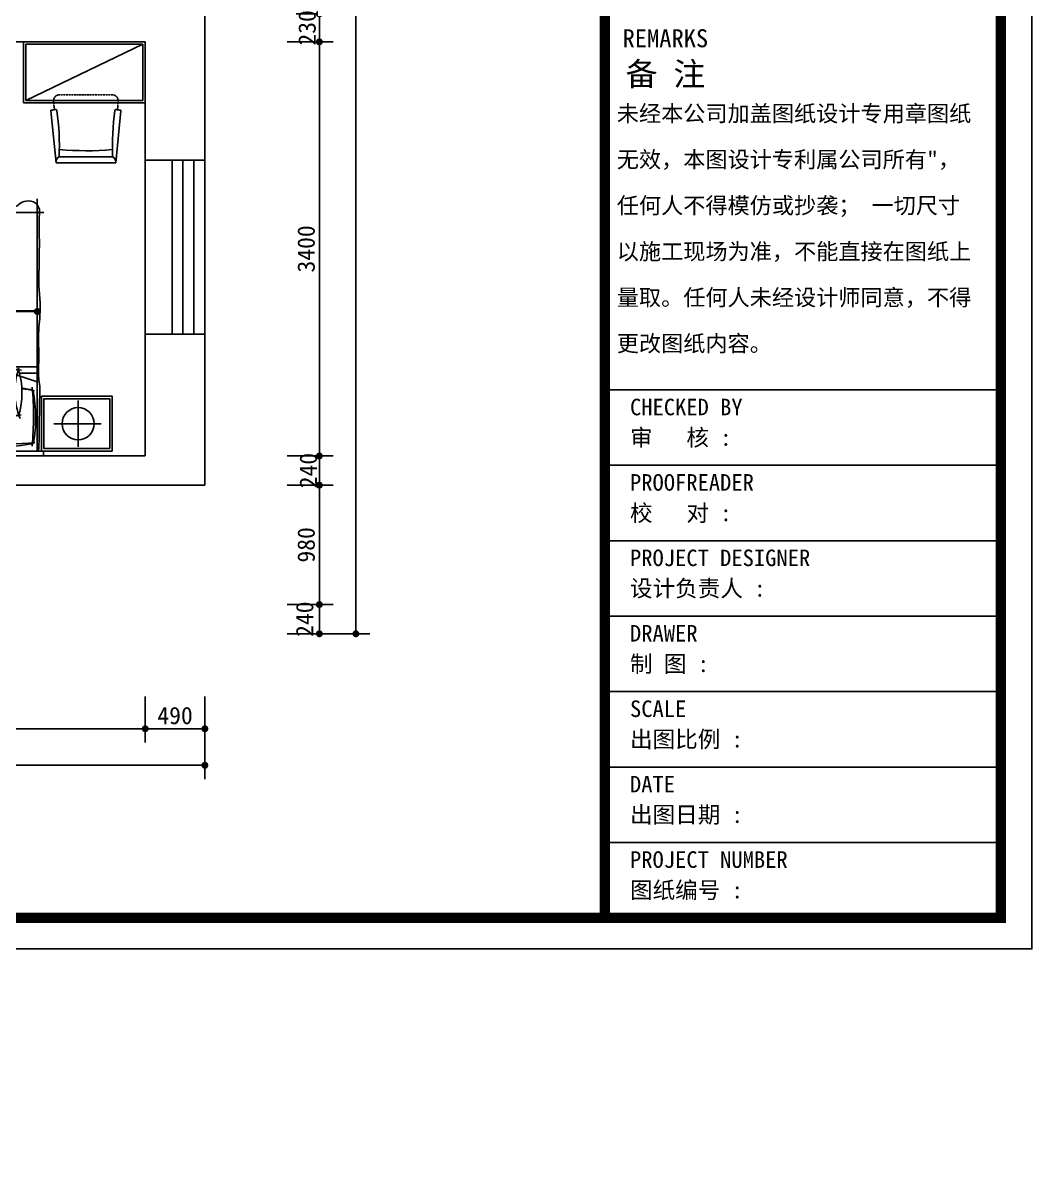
# Model space of a CAD drawing. Header units: millimetres. Extents: x -608935 to 90319, y -1318739 to -774154.
# Drawn here: x -102310 to -94026, y -819192 to -809686 of the extents above; entities that cross this region are included whole.
import ezdxf

# ---------------------------------------------------------------- set-up
doc = ezdxf.new("R2010")
doc.units = ezdxf.units.MM
doc.header["$PDMODE"] = 3
doc.linetypes.add('HIDDEN', pattern=[9.525, 6.35, -3.175])
for name, color, linetype in [('250', 250, 'Continuous'), ('IFF_FURN', 30, 'Continuous'), ('layer 1', 7, 'Continuous'), ('墙体', 7, 'Continuous'), ('家具1', 2, 'Continuous'), ('家具2', 8, 'Continuous')]:
    doc.layers.add(name, color=color, linetype=linetype)
doc.styles.add('DIM', font='simplex.shx', dxfattribs={"width": 0.8, "bigfont": 'hztxt.shx'})
doc.styles.get("Standard").update_dxf_attribs({"font": 'simhei.ttf'})
doc.styles.add('STYLE1', font='')
doc.styles.add('红三维-宋体', font='')
doc.styles.add('红三维-黑体', font='simhei.ttf')
doc.styles.get('STYLE1').set_extended_font_data('SimSun')
doc.styles.get('红三维-宋体').set_extended_font_data('SimSun')
doc.dimstyles.new('1-50', dxfattribs={"dimscale": 50, "dimtxt": 4, "dimasz": 1, "dimexe": 1, "dimexo": 0.1, "dimgap": 0.5, "dimtad": 1, "dimdec": 0, "dimdsep": 46, "dimtxsty": 'DIM', "dimblk": 'ARCHTICK', "dimcen": 4, "dimdle": 1, "dimclrd": 3, "dimclre": 3, "dimclrt": 1, "dimadec": 0, "dimazin": 0, "dimtfac": 1, "dimtdec": 0, "dimtmove": 2, "dimatfit": 3, "dimldrblk": 'DOT', "dimfxl": 15, "dimfxlon": 1, "dimarcsym": 0})
doc.dimstyles.new('1-55', dxfattribs={"dimscale": 57, "dimtxt": 2.5, "dimasz": 1, "dimexe": 2, "dimexo": 0.625, "dimtad": 1, "dimdec": 0, "dimrnd": 5, "dimtxsty": 'Standard', "dimblk": 'DOT', "dimcen": 2.5, "dimclrd": 1, "dimclre": 1, "dimclrt": 2, "dimadec": 0, "dimazin": 0, "dimtfac": 1, "dimtdec": 0, "dimtmove": 2, "dimatfit": 3, "dimldrblk": 'DOT', "dimfxl": 1, "dimarcsym": 0})

# ---------------------------------------------------------------- blocks, each defined once
blk = doc.blocks.new('_Dot')
at = {"color": 0, "linetype": 'ByBlock', "lineweight": -2}
blk.add_line((-0.5, 0), (-1, 0), dxfattribs=at)
at = {"color": 0, "linetype": 'ByBlock', "const_width": 0.5}
blk.add_lwpolyline([(-0.25, 0, 1), (0.25, 0, 1)], format="xyb", close=True, dxfattribs=at)
blk = doc.blocks.new('*D370')
at = {"layer": '250', "color": 1, "lineweight": -2}
for p, q in [((-100141.9, -814460), (-99763.5, -814460)), ((-99877.5, -814643), (-99877.5, -814517)), ((-100141.9, -814700), (-99763.5, -814700))]:
    blk.add_line(p, q, dxfattribs=at)
at = {"layer": 'Defpoints', "color": 0}
for p in [(-100177.5, -814460), (-99877.5, -814460), (-100177.5, -814700)]:
    blk.add_point(p, dxfattribs=at)
at = {"layer": '250', "color": 1, "lineweight": -2, "xscale": 57, "yscale": 57, "zscale": 57}
for p, rotation in [((-99877.5, -814460), 90), ((-99877.5, -814700), 270)]:
    blk.add_blockref('_Dot', p, dxfattribs=dict(at, rotation=rotation))
at = {"layer": '250', "color": 2, "insert": (-99997.5, -814580), "char_height": 142.5, "attachment_point": 5, "rotation": 90}
blk.add_mtext('240', dxfattribs=at)
blk = doc.blocks.new('*D371')
at = {"layer": '250', "color": 1, "lineweight": -2}
for p, q in [((-100141.9, -813480), (-99763.5, -813480)), ((-99877.5, -814403), (-99877.5, -813537)), ((-100141.9, -814460), (-99763.5, -814460))]:
    blk.add_line(p, q, dxfattribs=at)
at = {"layer": 'Defpoints', "color": 0}
for p in [(-100177.5, -813480), (-99877.5, -813480), (-100177.5, -814460)]:
    blk.add_point(p, dxfattribs=at)
at = {"layer": '250', "color": 1, "lineweight": -2, "xscale": 57, "yscale": 57, "zscale": 57}
for p, rotation in [((-99877.5, -813480), 90), ((-99877.5, -814460), 270)]:
    blk.add_blockref('_Dot', p, dxfattribs=dict(at, rotation=rotation))
at = {"layer": '250', "color": 2, "insert": (-99985.2, -813970), "char_height": 142.5, "attachment_point": 5, "rotation": 90}
blk.add_mtext('980', dxfattribs=at)
blk = doc.blocks.new('*D372')
at = {"layer": '250', "color": 1, "lineweight": -2}
for p, q in [((-100141.9, -813240), (-99763.5, -813240)), ((-99877.5, -813423), (-99877.5, -813297)), ((-100141.9, -813480), (-99763.5, -813480))]:
    blk.add_line(p, q, dxfattribs=at)
at = {"layer": 'Defpoints', "color": 0}
for p in [(-100177.5, -813240), (-99877.5, -813240), (-100177.5, -813480)]:
    blk.add_point(p, dxfattribs=at)
at = {"layer": '250', "color": 1, "lineweight": -2, "xscale": 57, "yscale": 57, "zscale": 57}
for p, rotation in [((-99877.5, -813240), 90), ((-99877.5, -813480), 270)]:
    blk.add_blockref('_Dot', p, dxfattribs=dict(at, rotation=rotation))
at = {"layer": '250', "color": 2, "insert": (-99967.5, -813360), "char_height": 142.5, "attachment_point": 5, "rotation": 90}
blk.add_mtext('240', dxfattribs=at)
blk = doc.blocks.new('*D373')
at = {"layer": '250', "color": 1, "lineweight": -2}
for p, q in [((-100141.9, -809840), (-99763.5, -809840)), ((-99877.5, -813183), (-99877.5, -809897)), ((-100141.9, -813240), (-99763.5, -813240))]:
    blk.add_line(p, q, dxfattribs=at)
at = {"layer": 'Defpoints', "color": 0}
for p in [(-100177.5, -809840), (-99877.5, -809840), (-100177.5, -813240)]:
    blk.add_point(p, dxfattribs=at)
at = {"layer": '250', "color": 1, "lineweight": -2, "xscale": 57, "yscale": 57, "zscale": 57}
for p, rotation in [((-99877.5, -809840), 90), ((-99877.5, -813240), 270)]:
    blk.add_blockref('_Dot', p, dxfattribs=dict(at, rotation=rotation))
at = {"layer": '250', "color": 2, "insert": (-99985.2, -811540), "char_height": 142.5, "attachment_point": 5, "rotation": 90}
blk.add_mtext('3400', dxfattribs=at)
blk = doc.blocks.new('*D374')
at = {"layer": '250', "color": 1, "lineweight": -2}
for p, q in [((-100141.9, -809610), (-99763.5, -809610)), ((-99877.5, -809783), (-99877.5, -809667)), ((-100141.9, -809840), (-99763.5, -809840))]:
    blk.add_line(p, q, dxfattribs=at)
at = {"layer": 'Defpoints', "color": 0}
for p in [(-100177.5, -809610), (-99877.5, -809610), (-100177.5, -809840)]:
    blk.add_point(p, dxfattribs=at)
at = {"layer": '250', "color": 1, "lineweight": -2, "xscale": 57, "yscale": 57, "zscale": 57}
for p, rotation in [((-99877.5, -809610), 90), ((-99877.5, -809840), 270)]:
    blk.add_blockref('_Dot', p, dxfattribs=dict(at, rotation=rotation))
at = {"layer": '250', "color": 2, "insert": (-99977.5, -809725), "char_height": 142.5, "attachment_point": 5, "rotation": 90}
blk.add_mtext('230', dxfattribs=at)
blk = doc.blocks.new('*D378')
at = {"layer": '250', "color": 1, "lineweight": -2}
for p, q in [((-100106.3, -802650), (-99463.5, -802650)), ((-99577.5, -814643), (-99577.5, -802707)), ((-100106.3, -814700), (-99463.5, -814700))]:
    blk.add_line(p, q, dxfattribs=at)
at = {"layer": 'Defpoints', "color": 0}
for p in [(-100141.9, -802650), (-99577.5, -802650), (-100141.9, -814700)]:
    blk.add_point(p, dxfattribs=at)
at = {"layer": '250', "color": 1, "lineweight": -2, "xscale": 57, "yscale": 57, "zscale": 57}
for p, rotation in [((-99577.5, -802650), 90), ((-99577.5, -814700), 270)]:
    blk.add_blockref('_Dot', p, dxfattribs=dict(at, rotation=rotation))
at = {"layer": '250', "color": 2, "insert": (-99685.2, -808675), "char_height": 142.5, "attachment_point": 5, "rotation": 90}
blk.add_mtext('12050', dxfattribs=at)
blk = doc.blocks.new('*D386')
at = {"layer": '250', "color": 1, "lineweight": -2}
for p, q in [((-105147.5, -815215.6), (-105147.5, -815594)), ((-101307.5, -815215.6), (-101307.5, -815594)), ((-105090.5, -815480), (-101364.5, -815480))]:
    blk.add_line(p, q, dxfattribs=at)
at = {"layer": 'Defpoints', "color": 0}
for p in [(-105147.5, -815180), (-101307.5, -815180), (-101307.5, -815480)]:
    blk.add_point(p, dxfattribs=at)
at = {"layer": '250', "color": 1, "lineweight": -2, "xscale": 57, "yscale": 57, "zscale": 57, "rotation": 180}
blk.add_blockref('_Dot', (-105147.5, -815480), dxfattribs=at)
at = {"layer": '250', "color": 1, "lineweight": -2, "xscale": 57, "yscale": 57, "zscale": 57}
blk.add_blockref('_Dot', (-101307.5, -815480), dxfattribs=at)
at = {"layer": '250', "color": 2, "insert": (-103227.5, -815372.3), "char_height": 142.5, "attachment_point": 5}
blk.add_mtext('3840', dxfattribs=at)
blk = doc.blocks.new('*D387')
at = {"layer": '250', "color": 1, "lineweight": -2}
for p, q in [((-101307.5, -815215.6), (-101307.5, -815594)), ((-100817.5, -815215.6), (-100817.5, -815594)), ((-101250.5, -815480), (-100874.5, -815480))]:
    blk.add_line(p, q, dxfattribs=at)
at = {"layer": 'Defpoints', "color": 0}
for p in [(-101307.5, -815180), (-100817.5, -815180), (-100817.5, -815480)]:
    blk.add_point(p, dxfattribs=at)
at = {"layer": '250', "color": 1, "lineweight": -2, "xscale": 57, "yscale": 57, "zscale": 57, "rotation": 180}
blk.add_blockref('_Dot', (-101307.5, -815480), dxfattribs=at)
at = {"layer": '250', "color": 1, "lineweight": -2, "xscale": 57, "yscale": 57, "zscale": 57}
blk.add_blockref('_Dot', (-100817.5, -815480), dxfattribs=at)
at = {"layer": '250', "color": 2, "insert": (-101062.5, -815372.3), "char_height": 142.5, "attachment_point": 5}
blk.add_mtext('490', dxfattribs=at)
blk = doc.blocks.new('*D388')
at = {"layer": '250', "color": 1, "lineweight": -2}
for p, q in [((-113747.5, -815251.2), (-113747.5, -815894)), ((-100817.5, -815251.2), (-100817.5, -815894)), ((-100874.5, -815780), (-113690.5, -815780))]:
    blk.add_line(p, q, dxfattribs=at)
at = {"layer": 'Defpoints', "color": 0}
for p in [(-113747.5, -815215.6), (-100817.5, -815215.6), (-113747.5, -815780)]:
    blk.add_point(p, dxfattribs=at)
at = {"layer": '250', "color": 1, "lineweight": -2, "xscale": 57, "yscale": 57, "zscale": 57, "rotation": 180}
blk.add_blockref('_Dot', (-113747.5, -815780), dxfattribs=at)
at = {"layer": '250', "color": 1, "lineweight": -2, "xscale": 57, "yscale": 57, "zscale": 57}
blk.add_blockref('_Dot', (-100817.5, -815780), dxfattribs=at)
at = {"layer": '250', "color": 2, "insert": (-107282.5, -815672.3), "char_height": 142.5, "attachment_point": 5}
blk.add_mtext('12930', dxfattribs=at)
blk = doc.blocks.new('A$C54AD448D')
at = {"color": 1}
blk.add_line((-3304.5, 15583), (-3304.5, 239.7), dxfattribs=at)
blk.add_lwpolyline([(-239.7, 15583), (-22135.9, 15583), (-22135.9, 239.7), (-239.7, 239.7)], close=True)
at = {"layer": 'IFF_FURN', "color": 8}
for p, q in [((-3304.5, 4325.1), (-239.7, 4325.1)), ((-3304.5, 3741.5), (-239.7, 3741.5)), ((-3304.5, 3157.9), (-239.7, 3157.9)), ((-3304.5, 2574.2), (-239.7, 2574.2)), ((-3304.5, 1990.6), (-239.7, 1990.6)), ((-3304.5, 1407), (-239.7, 1407)), ((-3304.5, 823.4), (-239.7, 823.4)), ((-3359.1, 239.7), (-239.7, 239.7))]:
    blk.add_line(p, q, dxfattribs=at)
at = {"layer": 'IFF_FURN'}
blk.add_lwpolyline([(0, 15822.7), (-22375.6, 15822.7), (-22375.6, 0), (0, 0)], close=True, dxfattribs=at)
at = {"layer": 'IFF_FURN', "color": 8, "const_width": 79.9}
for points in [[(-22135.9, 15583), (-22135.9, 239.7), (-239.7, 239.7), (-239.7, 15583), (-22135.9, 15583)], [(-3304.5, 15583), (-3304.5, 239.7)]]:
    blk.add_lwpolyline(points, dxfattribs=at)
at = {"color": 8}
for s, height, style, p in [('REMARKS', 139.24, '红三维-宋体', (-3167.7, 6976.2)), ('备 注', 181.01, '红三维-黑体', (-3144, 6679.3)), ('未经本公司加盖图纸设计专用章图纸', 125.703, '红三维-宋体', (-3212.2, 6401)), ('无效，本图设计专利属公司所有"，', 125.703, '红三维-宋体', (-3212.2, 6045.1)), ('任何人不得模仿或抄袭； 一切尺寸', 125.703, '红三维-宋体', (-3212.2, 5689.2)), ('以施工现场为准，不能直接在图纸上', 125.703, '红三维-宋体', (-3212.2, 5333.3)), ('量取。任何人未经设计师同意，不得', 125.703, '红三维-宋体', (-3212.2, 4977.4)), ('更改图纸内容。', 125.7, '红三维-宋体', (-3212.2, 4621.4)), ('CHECKED BY', 128.13, '红三维-宋体', (-3110, 4128.5)), ('审   核 :', 128.13, '红三维-黑体', (-3110, 3892.5)), ('PROOFREADER', 128.128, '红三维-宋体', (-3110, 3544.9)), ('校   对 :', 128.13, '红三维-黑体', (-3110, 3308.9)), ('PROJECT DESIGNER', 128.128, '红三维-宋体', (-3110, 2961.3)), ('设计负责人 :', 128.13, '红三维-黑体', (-3110, 2725.3)), ('DRAWER', 128.13, '红三维-宋体', (-3110, 2377.7)), ('制 图 :', 128.13, '红三维-黑体', (-3110, 2141.7)), ('SCALE', 128.13, '红三维-宋体', (-3110, 1794)), ('出图比例 :', 128.13, '红三维-黑体', (-3110, 1558)), ('DATE', 128.13, '红三维-宋体', (-3110, 1210.4)), ('出图日期 :', 128.13, '红三维-黑体', (-3110, 974.4)), ('PROJECT NUMBER', 128.128, '红三维-宋体', (-3110, 626.8)), ('图纸编号 :', 128.13, '红三维-黑体', (-3110, 390.8))]:
    blk.add_text(s, height=height, dxfattribs=dict(at, style=style)).set_placement(p)
blk = doc.blocks.new('*D204')
at = {"layer": '250', "color": 1, "lineweight": -2}
for p, q in [((-92783.1, -811985.6), (-92783.1, -812144)), ((-92726.1, -812030), (-91040.1, -812030)), ((-90983.1, -811985.6), (-90983.1, -812144))]:
    blk.add_line(p, q, dxfattribs=at)
at = {"layer": 'Defpoints', "color": 0}
for p in [(-92783.1, -811950), (-90983.1, -811950), (-90983.1, -812030)]:
    blk.add_point(p, dxfattribs=at)
at = {"layer": '250', "color": 1, "lineweight": -2, "xscale": 57, "yscale": 57, "zscale": 57, "rotation": 180}
blk.add_blockref('_Dot', (-92783.1, -812030), dxfattribs=at)
at = {"layer": '250', "color": 1, "lineweight": -2, "xscale": 57, "yscale": 57, "zscale": 57}
blk.add_blockref('_Dot', (-90983.1, -812030), dxfattribs=at)
at = {"layer": '250', "color": 2, "insert": (-91883.1, -811922.3), "char_height": 142.5, "attachment_point": 5}
blk.add_mtext('1800', dxfattribs=at)
blk = doc.blocks.new('椅子01')
at = {"layer": '家具1'}
for p, q in [((-428.5, 288.3), (0, 245)), ((-428.5, 288.3), (0, 245)), ((-463.7, 261.3), (-437.1, 258.9)), ((-463.7, 261.3), (-437.1, 258.9)), ((-50, 219.3), (-50, -219.3)), ((-50, 219.3), (-50, -219.3)), ((0, 245), (0, -245)), ((0, 245), (0, -245)), ((-463.7, -261.3), (-437.1, -258.9)), ((-463.7, -261.3), (-437.1, -258.9)), ((-428.5, -288.3), (0, -245)), ((-428.5, -288.3), (0, -245))]:
    blk.add_line(p, q, dxfattribs=at)
for centre, radius, start, end in [((-429, 283.3), 5, 84.89783, 180.62515), ((-429, 283.3), 5, 84.89783, 180.62515), ((-429.8, 248.6), 10, 160.14719, 262.6043), ((-429.8, 248.6), 10, 160.14719, 262.6043), ((-522.9, 282.3), 89, 340.14719, 0.62515), ((-522.9, 282.3), 89, 340.14719, 0.62515), ((-134.8, 2309.8), 2092.2, 261.85714, 272.3222), ((-134.8, 2309.8), 2092.2, 261.85714, 272.3222), ((-2541, -3.8), 2441, 354.98854, 5.18882), ((-2541, -3.8), 2441, 354.98854, 5.18882), ((-8.1, 199.2), 46.5, 80.0218, 154.30302), ((-8.1, 199.2), 46.5, 80.0218, 154.30302), ((-429.8, -248.6), 10, 97.3957, 199.85281), ((-429.8, -248.6), 10, 97.3957, 199.85281), ((-522.9, -282.3), 89, 359.37485, 19.85281), ((-522.9, -282.3), 89, 359.37485, 19.85281), ((-429, -283.2), 5, 179.37485, 275.10217), ((-429, -283.2), 5, 179.37485, 275.10217), ((-134.8, -2309.8), 2092.2, 87.6778, 98.14286), ((-134.8, -2309.8), 2092.2, 87.6778, 98.14286), ((-8.1, -199.2), 46.5, 205.69698, 279.9782), ((-8.1, -199.2), 46.5, 205.69698, 279.9782)]:
    blk.add_arc(centre, radius, start, end, dxfattribs=at)
at = {"layer": '家具2', "linetype": 'HIDDEN', "ltscale": 0.1}
for p, q in [((-560, 215.2), (-560, -215.2)), ((-560, 215.2), (-560, -215.2)), ((-505.6, 265), (-463.7, 261.3)), ((-505.6, 265), (-463.7, 261.3)), ((-505.6, -265), (-463.7, -261.3)), ((-505.6, -265), (-463.7, -261.3))]:
    blk.add_line(p, q, dxfattribs=at)
for centre, start, end in [((-510, 215.2), 84.89783, 180), ((-510, 215.2), 84.89783, 180), ((-510, -215.2), 180, 275.10217), ((-510, -215.2), 180, 275.10217)]:
    blk.add_arc(centre, 50, start, end, dxfattribs=at)
blk = doc.blocks.new('_ArchTick')
at = {"color": 0, "linetype": 'ByBlock', "const_width": 0.15}
blk.add_lwpolyline([(-0.5, -0.5), (0.5, 0.5)], dxfattribs=at)
blk = doc.blocks.new('*D704')
at = {"layer": '250', "color": 3, "lineweight": -2}
for p, q in [((-79965, -774965), (-79625, -774965)), ((-79915, -775715), (-79915, -774915)), ((-79675, -775715), (-79675, -774915)), ((-112032.5, -810755), (-112032.5, -810350)), ((-109377.5, -810755), (-109377.5, -810350)), ((-112082.5, -810400), (-109327.5, -810400)), ((18420, -829605), (19220, -829605)), ((19170, -838840), (19170, -829555)), ((18420, -838790), (19220, -838790))]:
    blk.add_line(p, q, dxfattribs=at)
at = {"layer": 'Defpoints', "color": 0}
for p in [(-79675, -774965), (-79915, -783895), (-79675, -783895), (-109377.5, -810400), (-112032.5, -810760), (-109377.5, -810760), (17850, -829605), (19170, -829605), (17850, -838790)]:
    blk.add_point(p, dxfattribs=at)
at = {"layer": '250', "color": 3, "lineweight": -2, "xscale": 50, "yscale": 50, "zscale": 50}
for p, rotation in [((-79915, -774965), 180), ((-112032.5, -810400), 180), ((19170, -829605), 90), ((19170, -838790), 270)]:
    blk.add_blockref('_ArchTick', p, dxfattribs=dict(at, rotation=rotation))
for p in [(-79675, -774965), (-109377.5, -810400)]:
    blk.add_blockref('_ArchTick', p, dxfattribs=at)
at = {"layer": '250', "color": 1, "char_height": 200, "attachment_point": 5, "style": 'DIM'}
for s, insert in [('240', (-79795, -774777.5)), ('2655', (-110705, -810275))]:
    blk.add_mtext(s, dxfattribs=dict(at, insert=insert))
at = {"layer": '250', "color": 1, "insert": (19045, -834197.5), "char_height": 200, "attachment_point": 5, "rotation": 90, "style": 'DIM'}
blk.add_mtext('9185', dxfattribs=at)
blk = doc.blocks.new('RFDC5')
at = {"layer": '250', "color": 1}
for centre in [(-93117.9, -812951.1), (-90648.2, -812951.1)]:
    blk.add_circle(centre, 131.9, dxfattribs=at)
at = {"layer": '墙体', "color": 2}
for p, q in [((-92783.1, -813176.1), (-92783.1, -811105.9)), ((-90983.1, -813176.1), (-90983.1, -811105.9)), ((-90929.3, -811216.1), (-92829.8, -811216.1))]:
    blk.add_line(p, q, dxfattribs=at)
at = {"layer": '墙体', "color": 1}
for p, q in [((-90983.1, -812024.4), (-92783.1, -812024.4)), ((-90983.1, -812607.5), (-92780.3, -812024.4)), ((-91330.3, -812479.8), (-92783.1, -812117.1))]:
    blk.add_line(p, q, dxfattribs=at)
at = {"layer": '墙体', "color": 250}
for p, q in [((-92493.2, -812485.6), (-92783.1, -812485.6)), ((-92783.1, -812536.4), (-92636.3, -812536.4)), ((-91659.6, -812485.6), (-92106.5, -812485.6)), ((-91994.9, -812536.4), (-91771.3, -812536.4)), ((-90983.1, -812485.6), (-91272.9, -812485.6)), ((-91129.9, -812536.4), (-90983.1, -812536.4)), ((-93117.9, -812761.1), (-93117.9, -813141.1)), ((-93117.9, -813141.1), (-93117.9, -812761.1)), ((-90648.2, -812761.1), (-90648.2, -813141.1)), ((-90648.2, -813141.1), (-90648.2, -812761.1)), ((-92918.7, -812951.1), (-93308.7, -812951.1)), ((-90847.4, -812951.1), (-90457.4, -812951.1))]:
    blk.add_line(p, q, dxfattribs=at)
for points in [[(-90968.7, -811673.5, -0.011501), (-90967.6, -811537.9, 0.027887), (-90968.9, -811384.1, -0.011645), (-90965, -811212.3, 0.522577), (-91075.9, -811125.1, 0.144021), (-91134.1, -811148.9, -0.173239), (-91167.3, -811167.4, -0.167481), (-91175.4, -811172.6, -0.159493), (-91223.1, -811179.1, 0.276026), (-91269.5, -811179.3, 0.058945), (-91333.4, -811185.4, -0.019675), (-91592.2, -811183.5, 0.023628), (-91692.2, -811185.6, -0.055897), (-91934.3, -811183.1, 0.053528), (-91974.9, -811176.3, 0.053528), (-92015.4, -811183.1, -0.055897), (-92257.5, -811185.6, 0.009947), (-92495.1, -811183.5, -0.036947), (-92632.9, -811185.4, -0.036442), (-92767.9, -811170.3, 0.141351), (-92898.7, -811167.9, -0.119346), (-92711.1, -811147.5, 0.123892), (-92764.5, -811106.1, 0.37589), (-92838.7, -811139.4, 0.329446), (-92821.7, -811264.2, -0.211134), (-92804.8, -811305.2, 0.024888), (-92798.1, -811442.1, -0.06219), (-92793.4, -811569.4, -0.218233), (-92826.1, -811685.5, 0.123513), (-92847.4, -811785.4, 0.129887), (-92826.7, -811881.3, -0.095063), (-92806.9, -812013.7, 0.016498), (-92801.2, -812163.8, -0.039412), (-92793.5, -812369.7, 0.025508), (-92793.5, -812524, -0.038458), (-92796.1, -812647.7, 0.058958), (-92802.7, -812784.7, 0.00267), (-92797.9, -813013.2, 0.013848), (-92796.3, -813176.1, 0.011292)], [(-90959.2, -811958.3, -0.037552), (-90968.7, -811673.5)], [(-90972.4, -813176.1, 0.018567), (-90968.2, -812957.8, 0.00267), (-90963.4, -812729.3, 0.058958), (-90970, -812592.3, -0.038458), (-90972.6, -812468.6, 0.025508), (-90972.6, -812314.3, -0.039412), (-90964.9, -812108.4, 0.016498), (-90959.2, -811958.3)]]:
    blk.add_lwpolyline(points, format="xyb", dxfattribs=at)
at = {"layer": '墙体', "color": 2}
for points in [[(-93397.9, -813176.1), (-93397.9, -812726.1), (-92817.9, -812726.1), (-92817.9, -813176.1)], [(-90368.2, -813176.1), (-90368.2, -812726.1), (-90948.2, -812726.1), (-90948.2, -813176.1)]]:
    blk.add_lwpolyline(points, close=True, dxfattribs=at)
at = {"layer": '墙体', "color": 250}
for points in [[(-93377.9, -813156.1), (-93377.9, -812746.1), (-92837.9, -812746.1), (-92837.9, -813156.1)], [(-90388.2, -813156.1), (-90388.2, -812746.1), (-90928.2, -812746.1), (-90928.2, -813156.1)]]:
    blk.add_lwpolyline(points, close=True, dxfattribs=at)
at = {"layer": '墙体', "color": 2}
blk.add_lwpolyline([(-92833.1, -813216.1), (-92833.1, -813176.1), (-90933.1, -813176.1), (-90933.1, -813216.1), (-92833.1, -813216.1), (-92833.1, -813176.1)], dxfattribs=at)
at = {"layer": '墙体', "color": 1}
for centre, radius, start, end in [((-91995.3, -812701.7), 661.9, 162.85913, 196.07365), ((-93171.5, -812688.4), 573.1, 337.46258, 19.88393), ((-92295.6, -814551.3), 2071.5, 81.75939, 99.22924), ((-91566.1, -812665.5), 481.3, 159.60253, 208.07993), ((-93493, -812680.7), 1505.1, 352.44671, 6.84862), ((-90273.1, -812680.7), 1505.1, 173.15138, 187.55329), ((-92200, -812665.5), 481.3, 331.92007, 21.95242), ((-91470.5, -814551.3), 2071.5, 80.77076, 98.24061), ((-90594.6, -812688.4), 573.1, 160.11607, 202.53742), ((-91770.8, -812701.7), 661.9, 343.92635, 17.14087), ((-92336.6, -810885.5), 2021, 261.61444, 279.5593), ((-91429.5, -810885.5), 2021, 260.4407, 278.38556)]:
    blk.add_arc(centre, radius, start, end, dxfattribs=at)
at = {"layer": '墙体', "color": 250}
for centre, radius, start, end in [((-92302.4, -816447.9), 3950.9, 85.41614, 95.10648), ((-91463.7, -816447.9), 3950.9, 84.89352, 94.58386), ((-91531.3, -812903.1), 1238, 169.36162, 189.85155), ((-92540.5, -813746.6), 1088.8, 96.09717, 101.63391), ((-90121.7, -812882.6), 2630.3, 174.96355, 185.51745), ((-92486.7, -814009.6), 1360.3, 97.14598, 101.07658), ((-92149.3, -813512.3), 863.1, 75.67944, 79.23287), ((-92205.5, -813352.1), 695.2, 67.03243, 71.76163), ((-93023.7, -812951), 1091.3, 350.47988, 13.86928), ((-92937.1, -812898.9), 1018.5, 346.76262, 13.379), ((-90829, -812898.9), 1018.5, 166.621, 193.23738), ((-90742.5, -812951), 1091.3, 166.13072, 189.52012), ((-91560.6, -813352.1), 695.2, 108.23837, 112.96757), ((-91616.8, -813512.3), 863.1, 100.76713, 104.32056), ((-91279.4, -814009.6), 1360.3, 78.92342, 82.85402), ((-91225.6, -813746.6), 1088.8, 78.36609, 83.90283), ((-93644.4, -812882.6), 2630.3, 354.48255, 5.03645), ((-92234.8, -812903.1), 1238, 350.14845, 10.63838), ((-92367.2, -810478.3), 2417.1, 263.27098, 279.27803), ((-91398.9, -810478.3), 2417.1, 260.72197, 276.72902), ((-92298.8, -808402.2), 4725.6, 264.37345, 274.51136), ((-91467.3, -808402.2), 4725.6, 265.48864, 275.62655), ((-92331.8, -810654.6), 2495.8, 260.32943, 279.20421), ((-91434.3, -810654.6), 2495.8, 260.79579, 279.67057)]:
    blk.add_arc(centre, radius, start, end, dxfattribs=at)
at = {"layer": 'layer 1', "color": 44, "lineweight": 5, "insert": (-92097.8, -811525), "char_height": 180, "width": 4338.102, "attachment_point": 1, "style": 'STYLE1'}
blk.add_mtext('{\\C2;主卧}', dxfattribs=at)
at = {"layer": '250', "color": 0}
dim = blk.add_linear_dim(base=(-90983.1, -812030), p1=(-92783.1, -811950), p2=(-90983.1, -811950), dimstyle='1-55', dxfattribs=at)
dim.commit()
dim.dimension.update_dxf_attribs({"geometry": '*D204', "text_midpoint": (-91883.1, -811922.3)})

msp = doc.modelspace()

# ---------------------------------------------------------------- linework, layer by layer
at = {"layer": '250', "color": 0}
for p, q in [((-100817.5, -810810), (-100817.5, -809300)), ((-107747.5, -809840), (-101307.5, -809840)), ((-101307.5, -810810), (-101307.5, -809840)), ((-101307.5, -810810), (-101087.5, -810810)), ((-101107.5, -810810), (-100817.5, -810810)), ((-101307.5, -813240), (-101307.5, -812240)), ((-101087.5, -812240), (-101307.5, -812240)), ((-101087.5, -812240), (-100817.5, -812240)), ((-100817.5, -812240), (-100817.5, -813480)), ((-101307.5, -813240), (-106157.5, -813240)), ((-106157.5, -813480), (-100817.5, -813480))]:
    msp.add_line(p, q, dxfattribs=at)
at = {"layer": '250', "color": 1}
for p, q in [((-101327.5, -809860), (-102287.5, -810320)), ((-101087.5, -810810), (-101087.5, -812240)), ((-100817.5, -812240), (-100817.5, -810810))]:
    msp.add_line(p, q, dxfattribs=at)
at = {"layer": '250', "color": 251}
msp.add_line((-101307.5, -810810), (-101307.5, -812240), dxfattribs=at)
at = {"layer": '250', "color": 2}
for p, q in [((-100997.5, -810810), (-100997.5, -812240)), ((-100907.5, -812240), (-100907.5, -810810))]:
    msp.add_line(p, q, dxfattribs=at)
msp.add_lwpolyline([(-102307.5, -810340), (-101307.5, -810340), (-101307.5, -809840), (-102307.5, -809840)], close=True, dxfattribs=at)
at = {"layer": '250', "color": 1}
msp.add_lwpolyline([(-102287.5, -810320), (-101327.5, -810320), (-101327.5, -809860), (-102287.5, -809860)], close=True, dxfattribs=at)

# ---------------------------------------------------------------- block references
at = {"color": 7, "linetype": 'ByBlock', "xscale": 1.061146067193476, "yscale": 1.06114606722258, "zscale": 1.061146067202521}
msp.add_blockref('A$C54AD448D', (-94026.2, -817287), dxfattribs=at)
at = {"xscale": -1, "rotation": 90}
msp.add_blockref('椅子01', (-101795, -810833.9), dxfattribs=at)
at = {"layer": '250', "color": 0}
msp.add_blockref('RFDC5', (-11210.6, -23.9), dxfattribs=at)

# ---------------------------------------------------------------- dimensions: what is measured, and where the dimension line sits
for base, p1, p2, angle, dimstyle, picture, middle in [((19170, -829605), (17850, -838790), (17850, -829605), 90, '1-50', '*D704', (19045, -834197.5)), ((-99577.5, -802650), (-100141.9, -814700), (-100141.9, -802650), 90, '1-55', '*D378', (-99685.2, -808675)), ((-99877.5, -809840), (-100177.5, -813240), (-100177.5, -809840), 270, '1-55', '*D373', (-99985.2, -811540)), ((-99877.5, -813480), (-100177.5, -814460), (-100177.5, -813480), 270, '1-55', '*D371', (-99985.2, -813970))]:
    dim = msp.add_linear_dim(base=base, p1=p1, p2=p2, angle=angle, dimstyle=dimstyle, dxfattribs=at)
    dim.commit()
    dim.dimension.update_dxf_attribs({"geometry": picture, "text_midpoint": middle})
for base, p1, p2, dimstyle, picture, middle in [((-79675, -774965), (-79915, -783895), (-79675, -783895), '1-50', '*D704', (-79795, -774777.5)), ((-101307.5, -815480), (-105147.5, -815180), (-101307.5, -815180), '1-55', '*D386', (-103227.5, -815372.3)), ((-100817.5, -815480), (-101307.5, -815180), (-100817.5, -815180), '1-55', '*D387', (-101062.5, -815372.3)), ((-113747.5, -815780), (-100817.5, -815215.6), (-113747.5, -815215.6), '1-55', '*D388', (-107282.5, -815672.3))]:
    dim = msp.add_linear_dim(base=base, p1=p1, p2=p2, dimstyle=dimstyle, dxfattribs=at)
    dim.commit()
    dim.dimension.update_dxf_attribs({"geometry": picture, "text_midpoint": middle})
for base, p1, p2, picture, middle in [((-99877.5, -809610), (-100177.5, -809840), (-100177.5, -809610), '*D374', (-99977.5, -809725)), ((-99877.5, -813240), (-100177.5, -813480), (-100177.5, -813240), '*D372', (-99967.5, -813360)), ((-99877.5, -814460), (-100177.5, -814700), (-100177.5, -814460), '*D370', (-99997.5, -814580))]:
    dim = msp.add_linear_dim(base=base, p1=p1, p2=p2, angle=270, dimstyle='1-55', dxfattribs=at)
    dim.commit()
    dim.dimension.update_dxf_attribs({"geometry": picture, "text_midpoint": middle, "dimtype": 160})

doc.saveas('drawing.dxf')
